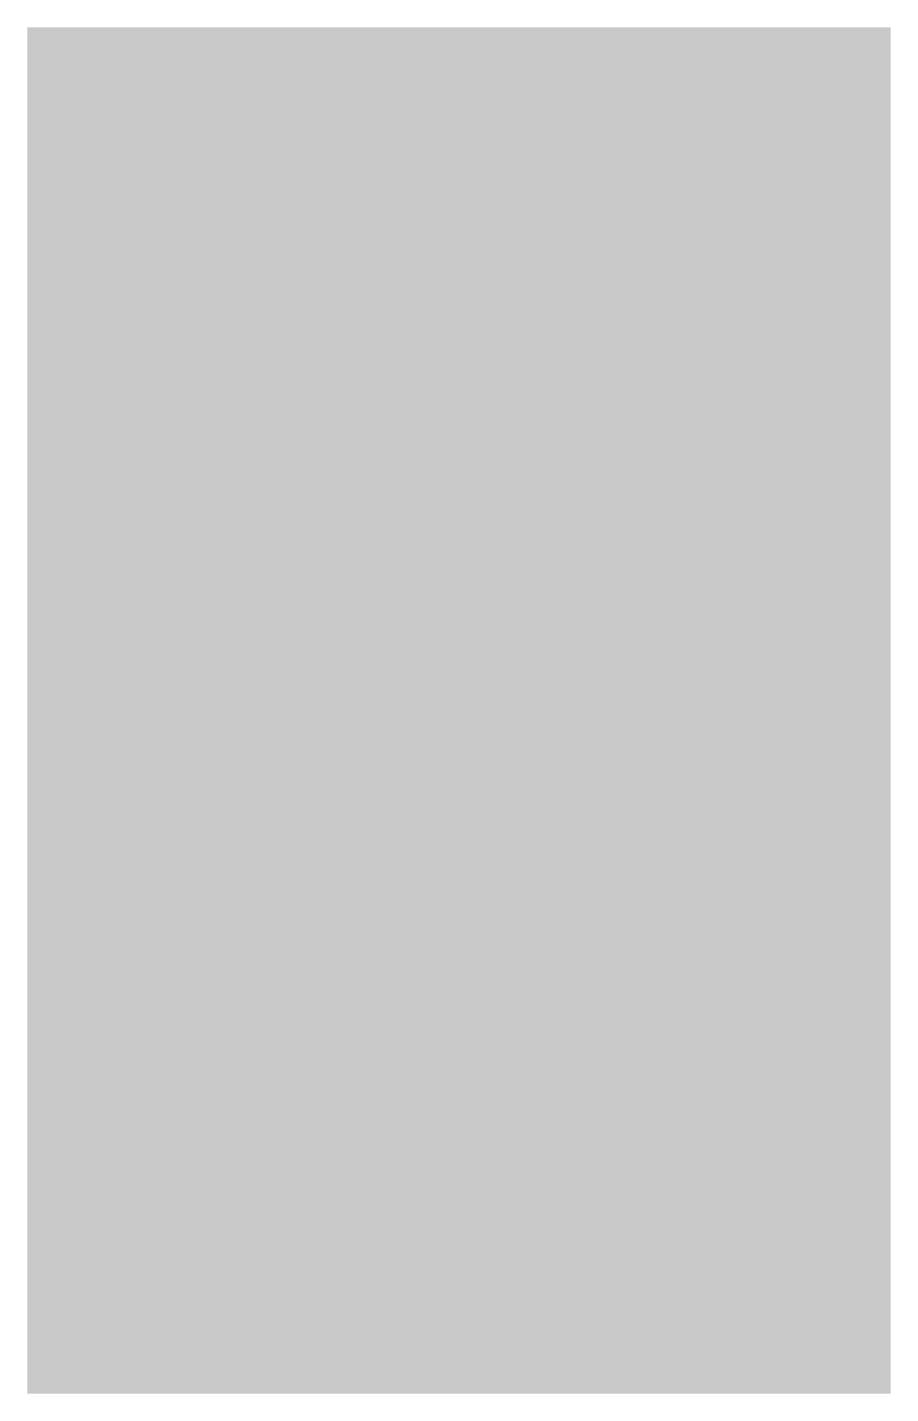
# Model space of a CAD drawing. Header units: inches. Extents: x 668041 to 668386, y -194 to 352.
import ezdxf

# ---------------------------------------------------------------- set-up
doc = ezdxf.new("R2010")
doc.units = ezdxf.units.IN
doc.header["$MEASUREMENT"] = 0

msp = doc.modelspace()

# ---------------------------------------------------------------- hatches: boundary and pattern name
msp.add_hatch(color=256).paths.add_polyline_path([(668040.68, -193.85), (668040.68, 352.49), (668386.12, 352.49), (668386.12, -193.85), (668040.68, -193.85)], flags=0)

doc.saveas('drawing.dxf')
